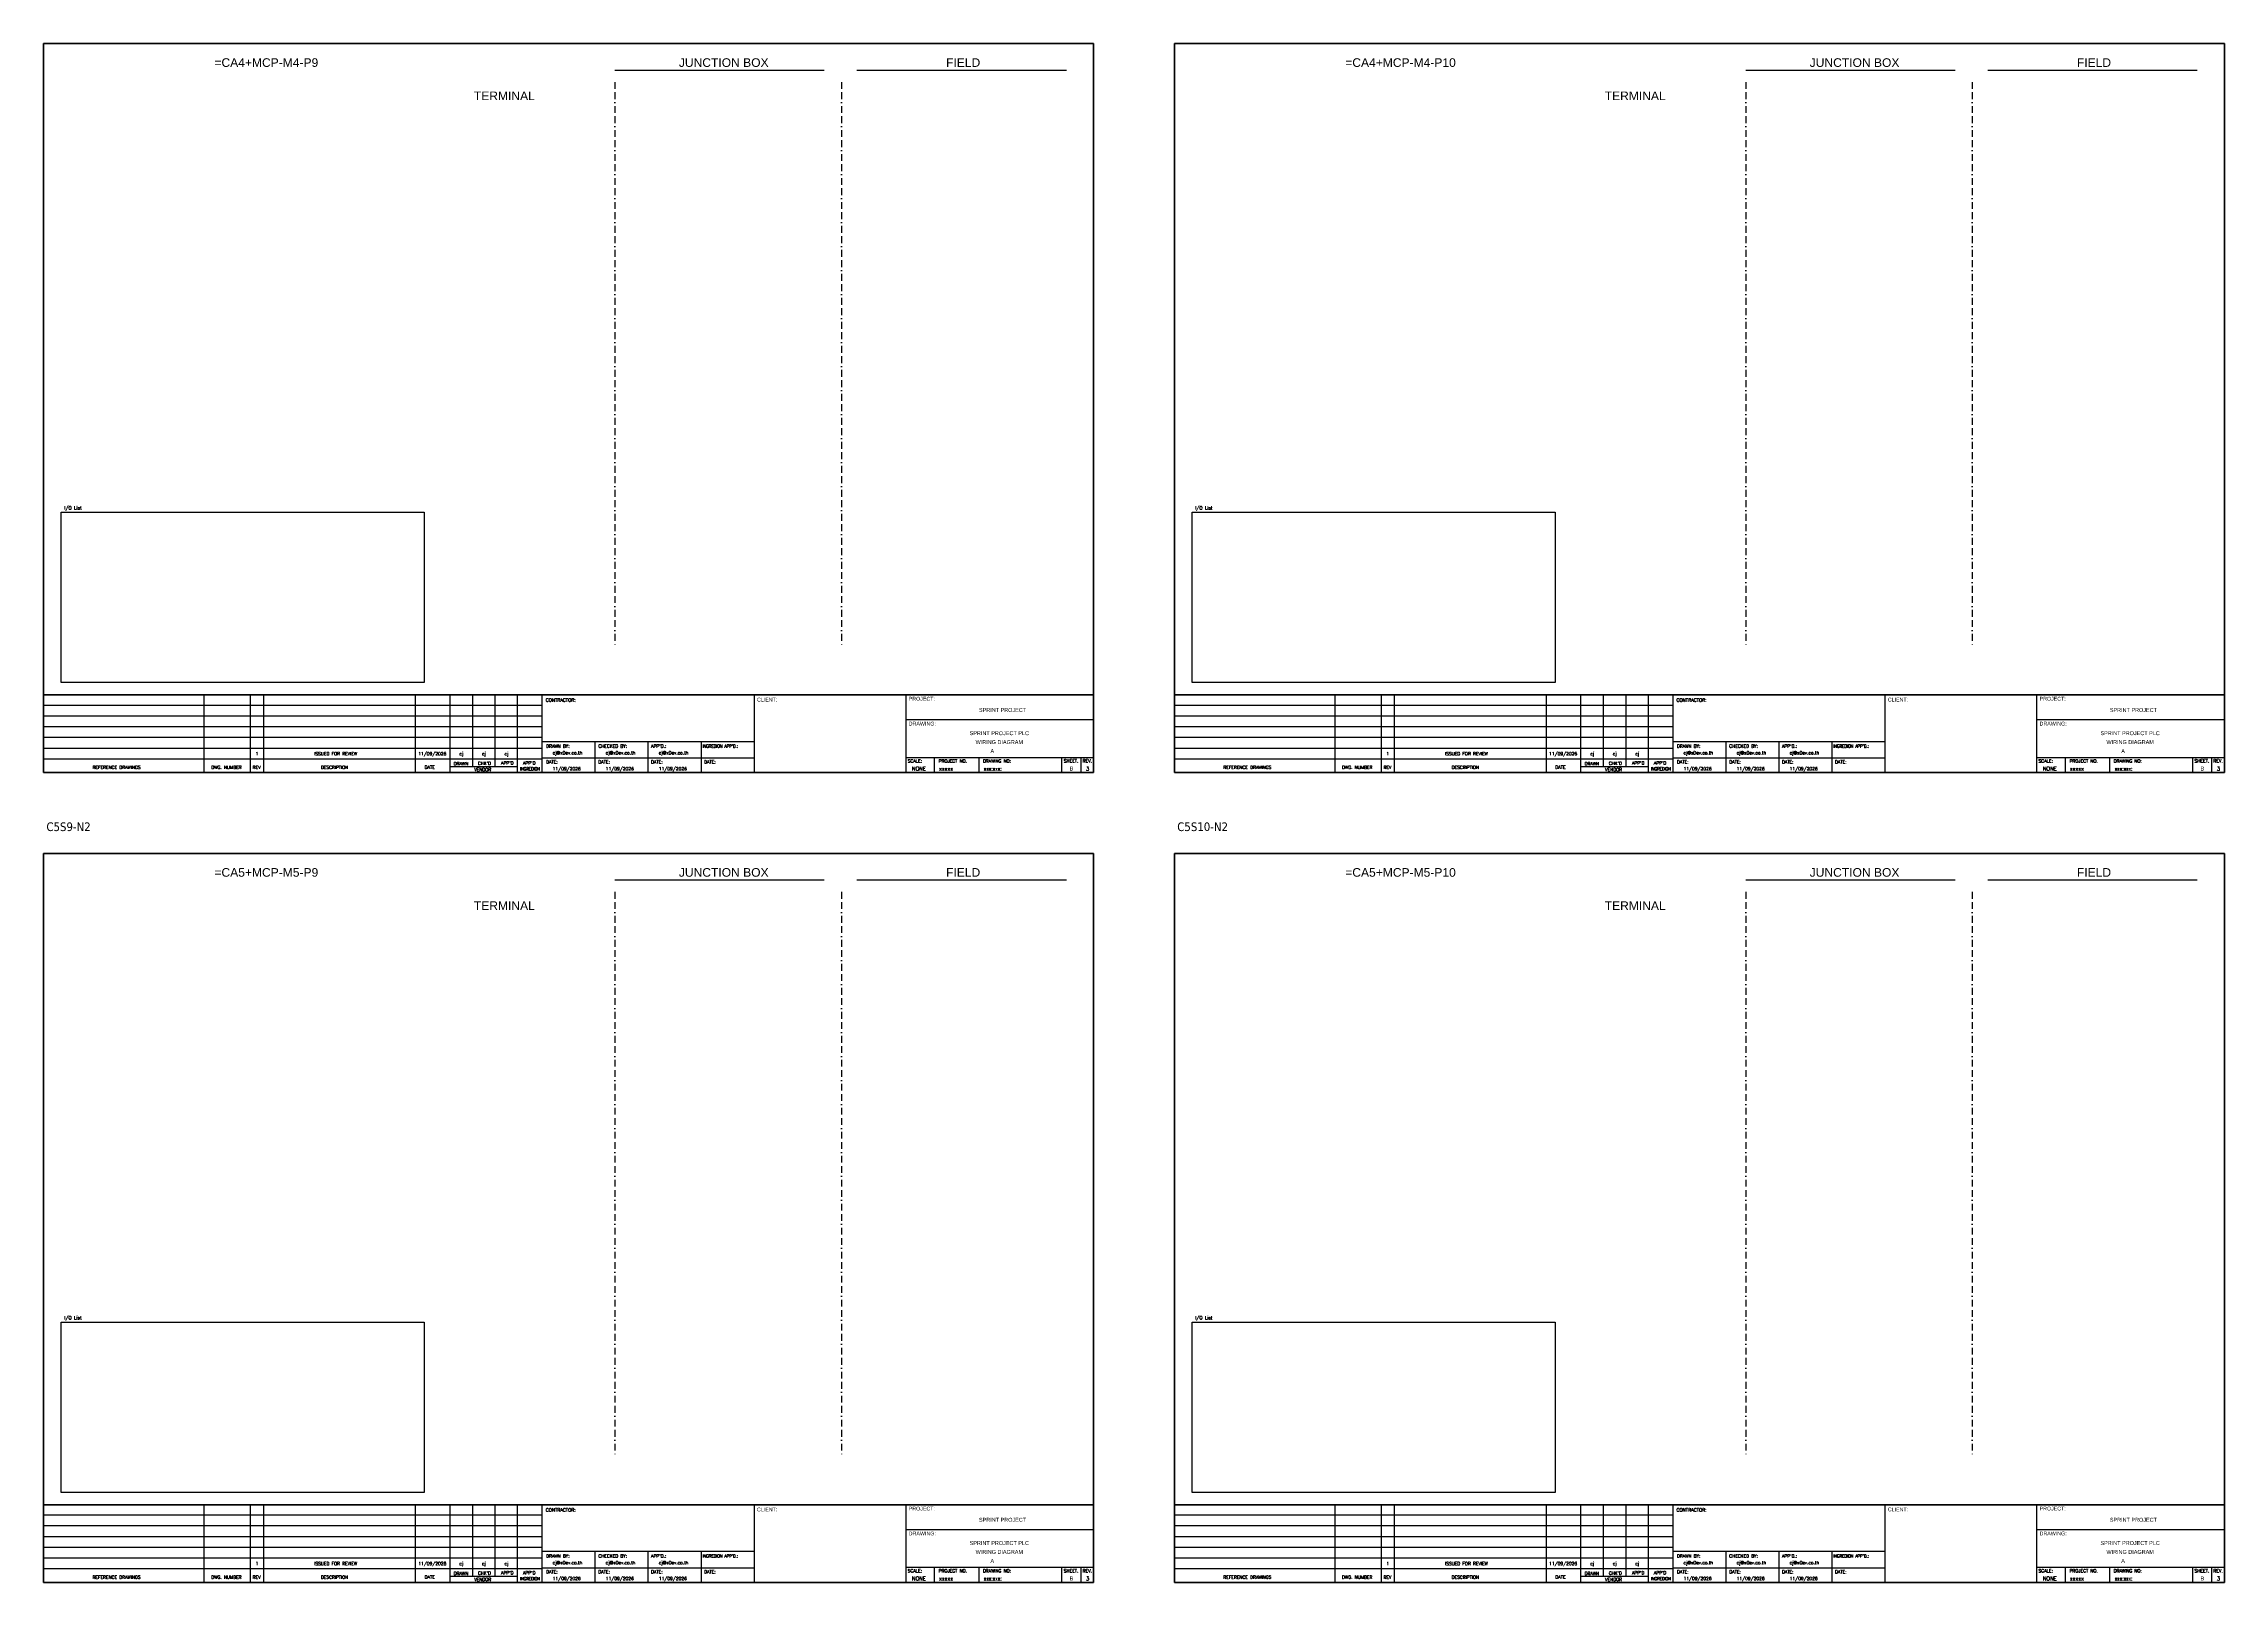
# Model space of a CAD drawing. Header units: millimetres. Extents: x 0 to 62600, y 0 to 14837.
# Drawn here: x 37740 to 45826, y 0 to 5708 of the extents above; entities that cross this region are included whole.
import ezdxf
from ezdxf.enums import TextEntityAlignment as Align

# ---------------------------------------------------------------- set-up
doc = ezdxf.new("R2010")
doc.units = ezdxf.units.MM
doc.linetypes.add('BORDERX2', pattern=[88.9, 25.4, -12.7, 25.4, -12.7, 0, -12.7])
for name, color, linetype in [('GT_1', 9, 'Continuous'), ('HELPPOINT', 7, 'Continuous'), ('MEMBER', 7, 'Continuous'), ('x01001-FrameArea', 2, 'BORDERX2')]:
    doc.layers.add(name, color=color, linetype=linetype)
doc.styles.add('HTX11', font='O8111901')
doc.styles.add('ROMANS', font='romans.shx', dxfattribs={"width": 0.85, "height": 25})
doc.styles.get("Standard").update_dxf_attribs({"font": 'arial.ttf'})
doc.styles.add('Tahoma', font='')
doc.styles.get('Tahoma').set_extended_font_data('Tahoma')

msp = doc.modelspace()

# ---------------------------------------------------------------- linework, layer by layer
for p, q in [((39858, 5609.9), (40634.7, 5609.9)), ((40755.7, 5609.9), (41532.5, 5609.9)), ((44051.3, 5609.9), (44828, 5609.9)), ((44949, 5609.9), (45725.8, 5609.9)), ((39858, 2605.7), (40634.7, 2605.7)), ((40755.7, 2605.7), (41532.5, 2605.7)), ((44051.3, 2605.7), (44828, 2605.7)), ((44949, 2605.7), (45725.8, 2605.7))]:
    msp.add_line(p, q)
at = {"color": 4}
for p, q in [((41042, 3060.3), (41042, 3004.2)), ((41207.3, 3060.3), (41207.3, 3004.2)), ((45235.3, 3060.3), (45235.3, 3004.2)), ((45400.6, 3060.3), (45400.6, 3004.2)), ((41042, 56.1), (41042, 0)), ((41207.3, 56.1), (41207.3, 0)), ((45235.3, 56.1), (45235.3, 0)), ((45400.6, 56.1), (45400.6, 0))]:
    msp.add_line(p, q, dxfattribs=at)
at = {"color": 4, "ltscale": 0.5}
for p, q in [((41514.4, 3060.3), (41514.4, 3004.2)), ((41514.4, 3060.3), (41514.4, 3004.2)), ((41585.6, 3060.3), (41585.6, 3004.2)), ((41585.6, 3060.3), (41585.6, 3004.2)), ((45707.7, 3060.3), (45707.7, 3004.2)), ((45707.7, 3060.3), (45707.7, 3004.2)), ((45778.9, 3060.3), (45778.9, 3004.2)), ((45778.9, 3060.3), (45778.9, 3004.2)), ((41514.4, 56.1), (41514.4, 0)), ((41514.4, 56.1), (41514.4, 0)), ((41585.6, 56.1), (41585.6, 0)), ((41585.6, 56.1), (41585.6, 0)), ((45707.7, 56.1), (45707.7, 0)), ((45707.7, 56.1), (45707.7, 0)), ((45778.9, 56.1), (45778.9, 0)), ((45778.9, 56.1), (45778.9, 0))]:
    msp.add_line(p, q, dxfattribs=at)
for points in [[(37805.4, 3970.1), (39151.2, 3970.1), (39151.2, 3338), (37805.4, 3338)], [(41998.7, 3970.1), (43344.5, 3970.1), (43344.5, 3338), (41998.7, 3338)], [(37805.4, 965.9), (39151.2, 965.9), (39151.2, 333.8), (37805.4, 333.8)], [(41998.7, 965.9), (43344.5, 965.9), (43344.5, 333.8), (41998.7, 333.8)]]:
    msp.add_lwpolyline(points, close=True)
at = {"layer": 'GT_1', "color": 4}
for p, q in [((39588.5, 3253.5), (37739.7, 3253.5)), ((38335.1, 3004.2), (38335.1, 3292.4)), ((38507, 3004.2), (38507, 3292.4)), ((38556.2, 3004.2), (38556.2, 3292.4)), ((39118.8, 3004.2), (39118.8, 3292.4)), ((39247.1, 3004.2), (39247.1, 3292.4)), ((39330.7, 3026), (39330.7, 3292.4)), ((39414.2, 3026), (39414.2, 3292.4)), ((39497.5, 3004.2), (39497.5, 3292.4)), ((39588.5, 3004.2), (39588.5, 3292.4)), ((40375.5, 3004.2), (40375.5, 3292.4)), ((40937.8, 3004.2), (40937.8, 3292.4)), ((40937.8, 3004.2), (40937.8, 3292.4)), ((40937.8, 3004.2), (40937.8, 3292.4)), ((43781.8, 3253.5), (41933, 3253.5)), ((42528.4, 3004.2), (42528.4, 3292.4)), ((42700.3, 3004.2), (42700.3, 3292.4)), ((42749.5, 3004.2), (42749.5, 3292.4)), ((43312.1, 3004.2), (43312.1, 3292.4)), ((43440.4, 3004.2), (43440.4, 3292.4)), ((43524, 3026), (43524, 3292.4)), ((43607.5, 3026), (43607.5, 3292.4)), ((43690.8, 3004.2), (43690.8, 3292.4)), ((43781.8, 3004.2), (43781.8, 3292.4)), ((44568.8, 3004.2), (44568.8, 3292.4)), ((45131.1, 3004.2), (45131.1, 3292.4)), ((45131.1, 3004.2), (45131.1, 3292.4)), ((45131.1, 3004.2), (45131.1, 3292.4)), ((39588.5, 3213.7), (37739.7, 3213.7)), ((39588.5, 3173.8), (37739.7, 3173.8)), ((43781.8, 3213.7), (41933, 3213.7)), ((43781.8, 3173.8), (41933, 3173.8)), ((39588.5, 3133.9), (37739.7, 3133.9)), ((39588.5, 3094), (37739.7, 3094)), ((40375.5, 3118.5), (39588.5, 3118.5)), ((39785.3, 3004.2), (39785.3, 3118.5)), ((39982, 3004.2), (39982, 3118.5)), ((40178.8, 3004.2), (40178.8, 3118.5)), ((43781.8, 3133.9), (41933, 3133.9)), ((43781.8, 3094), (41933, 3094)), ((44568.8, 3118.5), (43781.8, 3118.5)), ((43978.6, 3004.2), (43978.6, 3118.5)), ((44175.3, 3004.2), (44175.3, 3118.5)), ((44372.1, 3004.2), (44372.1, 3118.5)), ((39588.4, 3054), (37739.7, 3054)), ((39497.5, 3026), (39247.1, 3026)), ((40375.5, 3057.1), (39588.5, 3057.1)), ((40937.8, 3060.3), (41633, 3060.3)), ((43781.7, 3054), (41933, 3054)), ((43690.8, 3026), (43440.4, 3026)), ((44568.8, 3057.1), (43781.8, 3057.1)), ((45131.1, 3060.3), (45826.3, 3060.3)), ((39588.5, 249.3), (37739.7, 249.3)), ((38335.1, 0), (38335.1, 288.2)), ((38507, 0), (38507, 288.2)), ((38556.2, 0), (38556.2, 288.2)), ((39118.8, 0), (39118.8, 288.2)), ((39247.1, 0), (39247.1, 288.2)), ((39330.7, 21.8), (39330.7, 288.2)), ((39414.2, 21.8), (39414.2, 288.2)), ((39497.5, 0), (39497.5, 288.2)), ((39588.5, 0), (39588.5, 288.2)), ((40375.5, 0), (40375.5, 288.2)), ((40937.8, 0), (40937.8, 288.2)), ((40937.8, 0), (40937.8, 288.2)), ((40937.8, 0), (40937.8, 288.2)), ((43781.8, 249.3), (41933, 249.3)), ((42528.4, 0), (42528.4, 288.2)), ((42700.3, 0), (42700.3, 288.2)), ((42749.5, 0), (42749.5, 288.2)), ((43312.1, 0), (43312.1, 288.2)), ((43440.4, 0), (43440.4, 288.2)), ((43524, 21.8), (43524, 288.2)), ((43607.5, 21.8), (43607.5, 288.2)), ((43690.8, 0), (43690.8, 288.2)), ((43781.8, 0), (43781.8, 288.2)), ((44568.8, 0), (44568.8, 288.2)), ((45131.1, 0), (45131.1, 288.2)), ((45131.1, 0), (45131.1, 288.2)), ((45131.1, 0), (45131.1, 288.2)), ((39588.5, 209.5), (37739.7, 209.5)), ((39588.5, 169.6), (37739.7, 169.6)), ((43781.8, 209.5), (41933, 209.5)), ((43781.8, 169.6), (41933, 169.6)), ((39588.5, 129.7), (37739.7, 129.7)), ((39588.5, 89.7), (37739.7, 89.7)), ((40375.5, 114.3), (39588.5, 114.3)), ((39785.3, 0), (39785.3, 114.3)), ((39982, 0), (39982, 114.3)), ((40178.8, 0), (40178.8, 114.3)), ((43781.8, 129.7), (41933, 129.7)), ((43781.8, 89.7), (41933, 89.7)), ((44568.8, 114.3), (43781.8, 114.3)), ((43978.6, 0), (43978.6, 114.3)), ((44175.3, 0), (44175.3, 114.3)), ((44372.1, 0), (44372.1, 114.3)), ((39588.4, 49.8), (37739.7, 49.8)), ((39497.5, 21.8), (39247.1, 21.8)), ((40375.5, 52.9), (39588.5, 52.9)), ((40937.8, 56.1), (41633, 56.1)), ((43781.7, 49.8), (41933, 49.8)), ((43690.8, 21.8), (43440.4, 21.8)), ((44568.8, 52.9), (43781.8, 52.9)), ((45131.1, 56.1), (45826.3, 56.1))]:
    msp.add_line(p, q, dxfattribs=at)
at = {"layer": 'HELPPOINT', "color": 4, "lineweight": 35}
for p, q in [((37739.7, 3004.2), (37739.7, 5708.4)), ((37739.7, 5708.4), (41633, 5708.4)), ((37739.7, 3004.2), (37739.7, 5708.4)), ((37739.7, 5708.4), (41633, 5708.4)), ((41633, 5708.4), (41633, 3004.2)), ((41633, 5708.4), (41633, 3004.2)), ((41933, 3004.2), (41933, 5708.4)), ((41933, 5708.4), (45826.3, 5708.4)), ((41933, 3004.2), (41933, 5708.4)), ((41933, 5708.4), (45826.3, 5708.4)), ((45826.3, 5708.4), (45826.3, 3004.2)), ((45826.3, 5708.4), (45826.3, 3004.2)), ((41633, 3004.2), (37739.7, 3004.2)), ((41633, 3004.2), (37739.7, 3004.2)), ((45826.3, 3004.2), (41933, 3004.2)), ((45826.3, 3004.2), (41933, 3004.2)), ((37739.7, 0), (37739.7, 2704.2)), ((37739.7, 2704.2), (41633, 2704.2)), ((37739.7, 0), (37739.7, 2704.2)), ((37739.7, 2704.2), (41633, 2704.2)), ((41633, 2704.2), (41633, 0)), ((41633, 2704.2), (41633, 0)), ((41933, 0), (41933, 2704.2)), ((41933, 2704.2), (45826.3, 2704.2)), ((41933, 0), (41933, 2704.2)), ((41933, 2704.2), (45826.3, 2704.2)), ((45826.3, 2704.2), (45826.3, 0)), ((45826.3, 2704.2), (45826.3, 0)), ((41633, 0), (37739.7, 0)), ((41633, 0), (37739.7, 0)), ((45826.3, 0), (41933, 0)), ((45826.3, 0), (41933, 0))]:
    msp.add_line(p, q, dxfattribs=at)
at = {"layer": 'HELPPOINT', "color": 4}
for p, q in [((40937.8, 3200.8), (41633, 3200.8)), ((40937.8, 3200.8), (41633, 3200.8)), ((45131.1, 3200.8), (45826.3, 3200.8)), ((45131.1, 3200.8), (45826.3, 3200.8)), ((40937.8, 3060.3), (41633, 3060.3)), ((45131.1, 3060.3), (45826.3, 3060.3)), ((40937.8, 196.6), (41633, 196.6)), ((40937.8, 196.6), (41633, 196.6)), ((45131.1, 196.6), (45826.3, 196.6)), ((45131.1, 196.6), (45826.3, 196.6)), ((40937.8, 56.1), (41633, 56.1)), ((45131.1, 56.1), (45826.3, 56.1))]:
    msp.add_line(p, q, dxfattribs=at)
at = {"layer": 'MEMBER', "color": 4, "lineweight": 35}
for p, q in [((37739.7, 3292.4), (41633, 3292.4)), ((37739.7, 3292.4), (41633, 3292.4)), ((41933, 3292.4), (45826.3, 3292.4)), ((41933, 3292.4), (45826.3, 3292.4)), ((37739.7, 288.2), (41633, 288.2)), ((37739.7, 288.2), (41633, 288.2)), ((41933, 288.2), (45826.3, 288.2)), ((41933, 288.2), (45826.3, 288.2))]:
    msp.add_line(p, q, dxfattribs=at)
at = {"layer": 'MEMBER', "color": 4}
for p, q in [((40937.8, 3200.8), (41633, 3200.8)), ((40937.8, 3200.8), (41633, 3200.8)), ((45131.1, 3200.8), (45826.3, 3200.8)), ((45131.1, 3200.8), (45826.3, 3200.8)), ((40937.8, 3060.3), (41633, 3060.3)), ((40937.8, 3060.3), (41633, 3060.3)), ((45131.1, 3060.3), (45826.3, 3060.3)), ((45131.1, 3060.3), (45826.3, 3060.3)), ((40937.8, 196.6), (41633, 196.6)), ((40937.8, 196.6), (41633, 196.6)), ((45131.1, 196.6), (45826.3, 196.6)), ((45131.1, 196.6), (45826.3, 196.6)), ((40937.8, 56.1), (41633, 56.1)), ((40937.8, 56.1), (41633, 56.1)), ((45131.1, 56.1), (45826.3, 56.1)), ((45131.1, 56.1), (45826.3, 56.1))]:
    msp.add_line(p, q, dxfattribs=at)
at = {"layer": 'x01001-FrameArea'}
for p, q in [((39858, 5565.8), (39858, 3479.3)), ((40697.8, 5565.8), (40697.8, 3479.3)), ((44051.3, 5565.8), (44051.3, 3479.3)), ((44891.1, 5565.8), (44891.1, 3479.3)), ((39858, 2561.6), (39858, 475.1)), ((40697.8, 2561.6), (40697.8, 475.1)), ((44051.3, 2561.6), (44051.3, 475.1)), ((44891.1, 2561.6), (44891.1, 475.1))]:
    msp.add_line(p, q, dxfattribs=at)

# ---------------------------------------------------------------- texts
at = {"color": 2}
for s, p in [('=CA4+MCP-M4-P9', (38373.1, 5622)), ('JUNCTION BOX', (40095.3, 5622)), ('FIELD', (41086.2, 5622)), ('=CA4+MCP-M4-P10', (42566.4, 5622)), ('JUNCTION BOX', (44288.6, 5622)), ('FIELD', (45279.5, 5622)), ('TERMINAL', (39335.2, 5498.6)), ('TERMINAL', (43528.5, 5498.6)), ('=CA5+MCP-M5-P9', (38373.1, 2617.8)), ('JUNCTION BOX', (40095.3, 2617.8)), ('FIELD', (41086.2, 2617.8)), ('=CA5+MCP-M5-P10', (42566.4, 2617.8)), ('JUNCTION BOX', (44288.6, 2617.8)), ('FIELD', (45279.5, 2617.8)), ('TERMINAL', (39335.2, 2494.4)), ('TERMINAL', (43528.5, 2494.4))]:
    msp.add_text(s, height=32, dxfattribs=at).set_placement(p)
at = {"color": 4, "ltscale": 100, "style": 'HTX11'}
for s, p in [('SPRINT PROJECT', (41295.6, 3236.4)), ('SPRINT PROJECT', (45488.9, 3236.4)), ('SPRINT PROJECT PLC', (41283.5, 3150.3)), ('SPRINT PROJECT PLC', (45476.8, 3150.3)), ('WIRING DIAGRAM', (41283.5, 3117.3)), ('WIRING DIAGRAM', (45476.8, 3117.3)), ('SPRINT PROJECT', (41295.6, 232.2)), ('SPRINT PROJECT', (45488.9, 232.2)), ('SPRINT PROJECT PLC', (41283.5, 146)), ('WIRING DIAGRAM', (41283.5, 113.1)), ('SPRINT PROJECT PLC', (45476.8, 146)), ('WIRING DIAGRAM', (45476.8, 113.1))]:
    msp.add_text(s, height=14.693, dxfattribs=at).set_placement(p, align=Align.MIDDLE_CENTER)
at = {"color": 2, "style": 'Tahoma'}
for s, p in [('C5S9-N2', (37750.1, 2787.3)), ('C5S10-N2', (41943.4, 2787.3))]:
    msp.add_text(s, height=32, dxfattribs=at).set_placement(p)
at = {"style": 'HTX11'}
for tag, text, height, p in [('A', 'A', 14.8, (41257.5, 3084)), ('A', 'A', 14.8, (45450.8, 3084)), ('B', 'CHASSIS C4 SLOT 7', 14.821, (41551.3, 3019.1)), ('B', 'CHASSIS C4 SLOT 8', 14.821, (45744.6, 3019.1)), ('A', 'A', 14.8, (41257.5, 79.8)), ('A', 'A', 14.8, (45450.8, 79.8)), ('B', 'CHASSIS C5 SLOT 9', 14.821, (41551.3, 14.9)), ('B', 'CHASSIS C5 SLOT 10', 14.821, (45744.6, 14.9))]:
    msp.add_attdef(tag, text=text, height=height, dxfattribs=at).set_placement(p, align=Align.MIDDLE_CENTER)
at = {"layer": 'GT_1', "color": 4, "style": 'HTX11'}
for s, p in [('CLIENT:', (40385, 3267.7)), ('PROJECT:', (40947.7, 3271)), ('CLIENT:', (44578.3, 3267.7)), ('PROJECT:', (45141, 3271)), ('DRAWING:', (40947.7, 3178.6)), ('DRAWING:', (45141, 3178.6)), ('CLIENT:', (40385, 263.5)), ('PROJECT:', (40947.7, 266.8)), ('CLIENT:', (44578.3, 263.5)), ('PROJECT:', (45141, 266.8)), ('DRAWING:', (40947.7, 174.4)), ('DRAWING:', (45141, 174.4))]:
    msp.add_text(s, height=14.25, dxfattribs=at).set_placement(p)
at = {"layer": 'MEMBER', "color": 4, "ltscale": 0.8, "style": 'ROMANS'}
for s, height, p in [('I/O List', 12.35, (37816.3, 3979.8)), ('I/O List', 12.35, (42009.6, 3979.8)), ('CONTRACTOR:', 12.35, (39601.6, 3267)), ('CONTRACTOR:', 12.35, (43794.9, 3267)), ('DRAWN BY:', 11.88, (39603.1, 3096.4)), ('cj@xDev.co.th', 11.875, (39627.5, 3071.4)), ('CHECKED BY:', 11.875, (39797, 3096.4)), ('cj@xDev.co.th', 11.875, (39824.3, 3071.4)), ("APP'D.:", 11.88, (39992.2, 3096.4)), ('cj@xDev.co.th', 11.875, (40021, 3071.4)), ('DRAWN BY:', 11.88, (43796.4, 3096.4)), ('cj@xDev.co.th', 11.875, (43820.8, 3071.4)), ('CHECKED BY:', 11.875, (43990.3, 3096.4)), ('cj@xDev.co.th', 11.875, (44017.6, 3071.4)), ("APP'D.:", 11.88, (44185.5, 3096.4)), ('cj@xDev.co.th', 11.875, (44214.3, 3071.4)), ('REFERENCE DRAWINGS', 11.875, (37921.1, 3017.7)), ('DWG. NUMBER', 11.875, (38361.3, 3017.7)), ('REV', 11.88, (38514.8, 3017.7)), ('DESCRIPTION', 11.875, (38767.7, 3017.7)), ('DATE', 11.88, (39152.5, 3018.4)), ('DRAWN', 11.88, (39260.5, 3031.5)), ('VENDOR', 11.88, (39336.6, 3009.3)), ("CHK'D", 11.88, (39350.3, 3032.7)), ("APP'D", 11.88, (39435.9, 3033.9)), ("APP'D", 11.88, (39517.1, 3033.9)), ('DATE:', 11.88, (39603.1, 3037.8)), ('11/09/2026', 11.88, (39627.5, 3012.7)), ('DATE:', 11.88, (39797, 3037.8)), ('11/09/2026', 11.88, (39824.3, 3012.7)), ('DATE:', 11.88, (39992.2, 3037.8)), ('11/09/2026', 11.88, (40021, 3012.7)), ('DATE:', 11.88, (40189, 3037.8)), ('SCALE:', 11.88, (40943.7, 3041.3)), ('NONE', 14.23, (40959.7, 3011.6)), ('PROJECT NO.', 11.875, (41058.9, 3041.3)), ('xxxxx', 14.23, (41060.1, 3011.6)), ('DRAWING NO:', 11.875, (41222.6, 3041.3)), ('SHEET.', 12, (41522.4, 3041.3)), ('REV.', 12, (41592.3, 3041.3)), ('REFERENCE DRAWINGS', 11.875, (42114.4, 3017.7)), ('DWG. NUMBER', 11.875, (42554.6, 3017.7)), ('REV', 11.88, (42708.1, 3017.7)), ('DESCRIPTION', 11.875, (42961, 3017.7)), ('DATE', 11.88, (43345.8, 3018.4)), ('DRAWN', 11.88, (43453.8, 3031.5)), ('VENDOR', 11.88, (43529.9, 3009.3)), ("CHK'D", 11.88, (43543.6, 3032.7)), ("APP'D", 11.88, (43629.2, 3033.9)), ("APP'D", 11.88, (43710.4, 3033.9)), ('DATE:', 11.88, (43796.4, 3037.8)), ('11/09/2026', 11.88, (43820.8, 3012.7)), ('DATE:', 11.88, (43990.3, 3037.8)), ('11/09/2026', 11.88, (44017.6, 3012.7)), ('DATE:', 11.88, (44185.5, 3037.8)), ('11/09/2026', 11.88, (44214.3, 3012.7)), ('DATE:', 11.88, (44382.3, 3037.8)), ('SCALE:', 11.88, (45137, 3041.3)), ('NONE', 14.23, (45153, 3011.6)), ('PROJECT NO.', 11.875, (45252.2, 3041.3)), ('xxxxx', 14.23, (45253.4, 3011.6)), ('DRAWING NO:', 11.875, (45415.9, 3041.3)), ('SHEET.', 12, (45715.7, 3041.3)), ('REV.', 12, (45785.6, 3041.3)), ('I/O List', 12.35, (37816.3, 975.6)), ('I/O List', 12.35, (42009.6, 975.6)), ('CONTRACTOR:', 12.35, (39601.6, 262.7)), ('CONTRACTOR:', 12.35, (43794.9, 262.7)), ('DRAWN BY:', 11.88, (39603.1, 92.1)), ('CHECKED BY:', 11.875, (39797, 92.1)), ("APP'D.:", 11.88, (39992.2, 92.1)), ('DRAWN BY:', 11.88, (43796.4, 92.1)), ('CHECKED BY:', 11.875, (43990.3, 92.1)), ("APP'D.:", 11.88, (44185.5, 92.1)), ('REFERENCE DRAWINGS', 11.875, (37921.1, 13.4)), ('DWG. NUMBER', 11.875, (38361.3, 13.4)), ('REV', 11.88, (38514.8, 13.4)), ('DESCRIPTION', 11.875, (38767.7, 13.4)), ('DATE', 11.88, (39152.5, 14.2)), ('DRAWN', 11.88, (39260.5, 27.3)), ('VENDOR', 11.88, (39336.6, 5.1)), ("CHK'D", 11.88, (39350.3, 28.5)), ("APP'D", 11.88, (39435.9, 29.7)), ("APP'D", 11.88, (39517.1, 29.7)), ('DATE:', 11.88, (39603.1, 33.6)), ('cj@xDev.co.th', 11.875, (39627.5, 67.2)), ('11/09/2026', 11.88, (39627.5, 8.5)), ('DATE:', 11.88, (39797, 33.6)), ('cj@xDev.co.th', 11.875, (39824.3, 67.2)), ('11/09/2026', 11.88, (39824.3, 8.5)), ('DATE:', 11.88, (39992.2, 33.6)), ('cj@xDev.co.th', 11.875, (40021, 67.2)), ('11/09/2026', 11.88, (40021, 8.5)), ('DATE:', 11.88, (40189, 33.6)), ('SCALE:', 11.88, (40943.7, 37.1)), ('NONE', 14.23, (40959.7, 7.3)), ('PROJECT NO.', 11.875, (41058.9, 37.1)), ('xxxxx', 14.23, (41060.1, 7.3)), ('DRAWING NO:', 11.875, (41222.6, 37.1)), ('SHEET.', 12, (41522.4, 37.1)), ('REV.', 12, (41592.3, 37.1)), ('REFERENCE DRAWINGS', 11.875, (42114.4, 13.4)), ('DWG. NUMBER', 11.875, (42554.6, 13.4)), ('REV', 11.88, (42708.1, 13.4)), ('DESCRIPTION', 11.875, (42961, 13.4)), ('DATE', 11.88, (43345.8, 14.2)), ('DRAWN', 11.88, (43453.8, 27.3)), ('VENDOR', 11.88, (43529.9, 5.1)), ("CHK'D", 11.88, (43543.6, 28.5)), ("APP'D", 11.88, (43629.2, 29.7)), ("APP'D", 11.88, (43710.4, 29.7)), ('DATE:', 11.88, (43796.4, 33.6)), ('cj@xDev.co.th', 11.875, (43820.8, 67.2)), ('11/09/2026', 11.88, (43820.8, 8.5)), ('DATE:', 11.88, (43990.3, 33.6)), ('cj@xDev.co.th', 11.875, (44017.6, 67.2)), ('11/09/2026', 11.88, (44017.6, 8.5)), ('DATE:', 11.88, (44185.5, 33.6)), ('cj@xDev.co.th', 11.875, (44214.3, 67.2)), ('11/09/2026', 11.88, (44214.3, 8.5)), ('DATE:', 11.88, (44382.3, 33.6)), ('SCALE:', 11.88, (45137, 37.1)), ('NONE', 14.23, (45153, 7.3)), ('PROJECT NO.', 11.875, (45252.2, 37.1)), ('xxxxx', 14.23, (45253.4, 7.3)), ('DRAWING NO:', 11.875, (45415.9, 37.1)), ('SHEET.', 12, (45715.7, 37.1)), ('REV.', 12, (45785.6, 37.1))]:
    msp.add_text(s, height=height, dxfattribs=at).set_placement(p)
for s, height, p in [('1', 11.9, (38530.6, 3074.1)), ('ISSUED FOR REVIEW', 11.875, (38822.7, 3074.1)), ('11/09/2026', 11.88, (39180.9, 3074.1)), ('cj', 11.88, (39288.8, 3074.1)), ('cj', 11.88, (39372.4, 3074.1)), ('cj', 11.88, (39455.9, 3074.1)), ('1', 11.9, (42723.9, 3074.1)), ('ISSUED FOR REVIEW', 11.875, (43016, 3074.1)), ('11/09/2026', 11.88, (43374.2, 3074.1)), ('cj', 11.88, (43482.1, 3074.1)), ('cj', 11.88, (43565.7, 3074.1)), ('cj', 11.88, (43649.2, 3074.1)), ('1', 11.9, (38530.6, 69.9)), ('ISSUED FOR REVIEW', 11.875, (38822.7, 69.9)), ('11/09/2026', 11.88, (39180.9, 69.9)), ('cj', 11.88, (39288.8, 69.9)), ('cj', 11.88, (39372.4, 69.9)), ('cj', 11.88, (39455.9, 69.9)), ('1', 11.9, (42723.9, 69.9)), ('ISSUED FOR REVIEW', 11.875, (43016, 69.9)), ('11/09/2026', 11.88, (43374.2, 69.9)), ('cj', 11.88, (43482.1, 69.9)), ('cj', 11.88, (43565.7, 69.9)), ('cj', 11.88, (43649.2, 69.9))]:
    msp.add_text(s, height=height, dxfattribs=at).set_placement(p, align=Align.MIDDLE_CENTER)
at = {"layer": 'MEMBER', "color": 4, "ltscale": 0.8, "style": 'ROMANS', "width": 0.8}
for s, height, p in [("INGREDION APP'D.:", 11.875, (40183, 3096.4)), ("INGREDION APP'D.:", 11.875, (44376.3, 3096.4)), ('INGREDION', 11.88, (39506.3, 3012.2)), ('xxx:xxx:', 14.23, (41226.3, 3011.6)), ('INGREDION', 11.88, (43699.6, 3012.2)), ('xxx:xxx:', 14.23, (45419.6, 3011.6)), ("INGREDION APP'D.:", 11.875, (40183, 92.1)), ("INGREDION APP'D.:", 11.875, (44376.3, 92.1)), ('INGREDION', 11.88, (39506.3, 8)), ('xxx:xxx:', 14.23, (41226.3, 7.3)), ('INGREDION', 11.88, (43699.6, 8)), ('xxx:xxx:', 14.23, (45419.6, 7.3))]:
    msp.add_text(s, height=height, dxfattribs=at).set_placement(p)
at = {"layer": 'MEMBER', "color": 4, "ltscale": 0.8, "style": 'ROMANS'}
for p in [(41610.9, 3011.6), (45804.2, 3011.6), (41610.9, 7.3), (45804.2, 7.3)]:
    msp.add_text('3', height=14.2, dxfattribs=at).set_placement(p, align=Align.CENTER)

doc.saveas('drawing.dxf')
